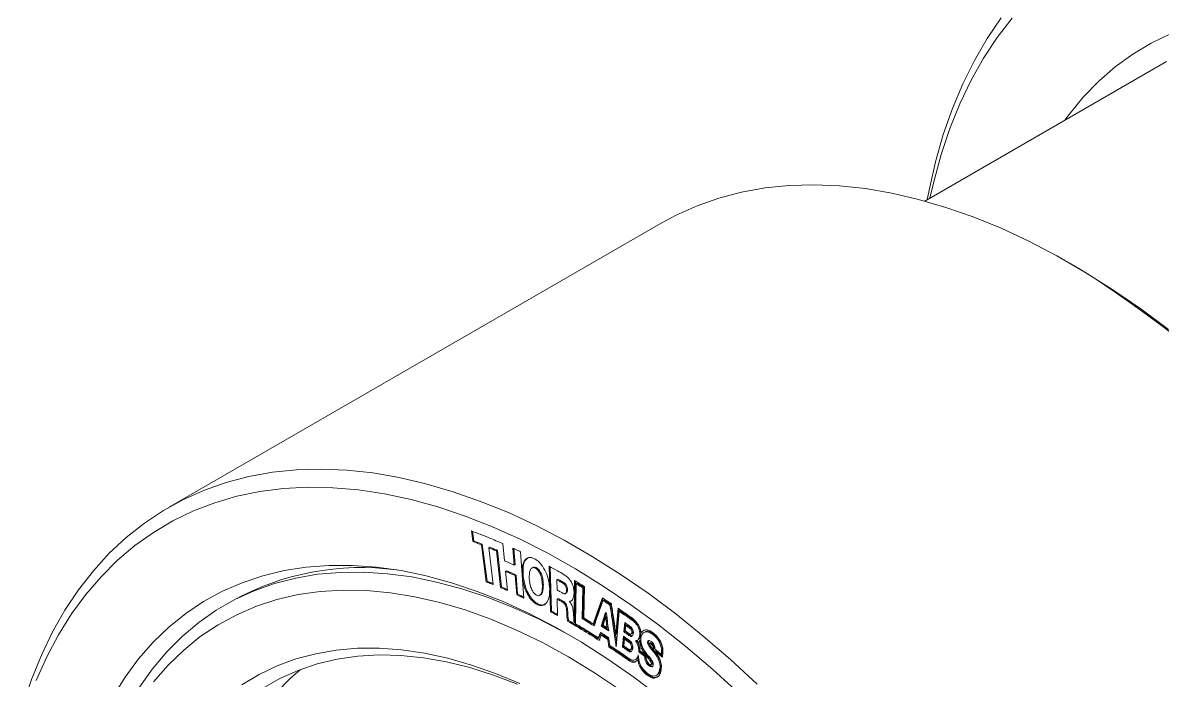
# Model space of a CAD drawing. Header units: inches. Extents: x 0.1 to 10.9, y 0 to 8.5.
# Drawn here: x 8.563 to 9.397, y 7.354 to 7.835 of the extents above; entities that cross this region are included whole.
import ezdxf

# ---------------------------------------------------------------- set-up
doc = ezdxf.new("R2010")
doc.units = ezdxf.units.IN
doc.header["$MEASUREMENT"] = 0

msp = doc.modelspace()

# ---------------------------------------------------------------- linework, layer by layer
at = {"color": 7, "linetype": 'Continuous', "lineweight": 0}
for p, q in [((9.40045, 7.80689), (9.22347, 7.70472)), ((9.03039, 7.68852), (8.66977, 7.48034)), ((9.33751, 7.6547), (9.33044, 7.65878)), ((8.89268, 7.45542), (8.89158, 7.46326)), ((8.89339, 7.45583), (8.89239, 7.46295)), ((8.89339, 7.45583), (8.89268, 7.45542)), ((8.89957, 7.45346), (8.89886, 7.45306)), ((8.90234, 7.42602), (8.89886, 7.45306)), ((8.90305, 7.42643), (8.89957, 7.45346)), ((8.90496, 7.4513), (8.90426, 7.4509)), ((8.90426, 7.4509), (8.90746, 7.42398)), ((8.91062, 7.44895), (8.90991, 7.44854)), ((8.91278, 7.42176), (8.90991, 7.44854)), ((8.91349, 7.42217), (8.91062, 7.44895)), ((8.91458, 7.4539), (8.9158, 7.44138)), ((8.92291, 7.43817), (8.92189, 7.4506)), ((8.92362, 7.43858), (8.92266, 7.45024)), ((8.92741, 7.44801), (8.92986, 7.41405)), ((8.91725, 7.43409), (8.91655, 7.43368)), ((8.91655, 7.43368), (8.91792, 7.41953)), ((8.92362, 7.43858), (8.92291, 7.43817)), ((8.92937, 7.43145), (8.92866, 7.43105)), ((8.93672, 7.43655), (8.93584, 7.43604)), ((8.93894, 7.43647), (8.93823, 7.43606)), ((8.94943, 7.40413), (8.94842, 7.43735)), ((8.95013, 7.40453), (8.94915, 7.43695)), ((8.90305, 7.42643), (8.90234, 7.42602)), ((8.92425, 7.43093), (8.92355, 7.43053)), ((8.92471, 7.41647), (8.92355, 7.43053)), ((8.92541, 7.41688), (8.92425, 7.43093)), ((8.94425, 7.42403), (8.94354, 7.42362)), ((8.95483, 7.42787), (8.95412, 7.42746)), ((8.95412, 7.42746), (8.95426, 7.42002)), ((8.95918, 7.42543), (8.95848, 7.42502)), ((8.96711, 7.42682), (8.96683, 7.39585)), ((8.96781, 7.4264), (8.96753, 7.39626)), ((8.96789, 7.39526), (8.96823, 7.42454)), ((8.96894, 7.42495), (8.96823, 7.42454)), ((8.91349, 7.42217), (8.91278, 7.42176)), ((8.92541, 7.41688), (8.92471, 7.41647)), ((8.94146, 7.41602), (8.94234, 7.41653)), ((8.96013, 7.41727), (8.96101, 7.41778)), ((8.96197, 7.42032), (8.96126, 7.41991)), ((8.9732, 7.42155), (8.97271, 7.39904)), ((8.97391, 7.42196), (8.9732, 7.42155)), ((8.97391, 7.42196), (8.97342, 7.39944)), ((8.97378, 7.39954), (8.97433, 7.42249)), ((8.71619, 7.41188), (8.71102, 7.40889)), ((8.94035, 7.40964), (8.93964, 7.40924)), ((8.95509, 7.41373), (8.95438, 7.41332)), ((8.95438, 7.41332), (8.9546, 7.4013)), ((8.95912, 7.41148), (8.95842, 7.41107)), ((8.96413, 7.412), (8.96343, 7.41159)), ((8.96343, 7.41159), (8.96343, 7.4115)), ((8.98865, 7.4127), (8.98794, 7.4123)), ((8.99372, 7.40938), (8.99301, 7.40897)), ((8.99888, 7.40665), (8.99733, 7.38728)), ((8.99952, 7.40621), (8.99804, 7.38769)), ((8.95013, 7.40453), (8.94943, 7.40413)), ((8.96211, 7.4031), (8.96141, 7.40269)), ((8.97342, 7.39944), (8.97271, 7.39904)), ((8.98969, 7.40338), (8.9866, 7.39357)), ((8.99016, 7.40306), (8.9873, 7.39398)), ((8.99053, 7.40058), (8.98982, 7.40017)), ((8.99759, 7.37831), (8.99974, 7.40444)), ((9.00045, 7.40485), (8.99974, 7.40444)), ((9.00937, 7.39864), (9.00866, 7.39824)), ((8.96272, 7.39754), (8.96201, 7.39713)), ((8.96753, 7.39626), (8.96683, 7.39585)), ((8.9815, 7.3956), (8.98079, 7.39519)), ((8.9873, 7.39398), (8.9866, 7.39357)), ((8.9915, 7.39281), (8.99079, 7.3924)), ((9.00316, 7.38932), (9.00379, 7.39606)), ((9.00387, 7.38973), (9.00316, 7.38932)), ((9.00387, 7.38973), (9.00442, 7.39562)), ((9.00461, 7.39392), (9.00423, 7.39004)), ((9.00531, 7.39433), (9.00461, 7.39392)), ((9.00834, 7.3922), (9.00763, 7.3918)), ((8.98609, 7.38894), (8.98447, 7.38501)), ((8.98518, 7.38542), (8.98447, 7.38501)), ((8.98507, 7.38305), (8.98651, 7.38695)), ((8.98652, 7.38867), (8.98518, 7.38542)), ((8.98721, 7.38736), (8.98651, 7.38695)), ((8.99206, 7.38418), (8.99135, 7.38377)), ((8.99135, 7.38377), (8.99217, 7.3784)), ((8.99295, 7.37941), (8.99194, 7.3851)), ((8.99206, 7.38418), (8.99287, 7.37881)), ((8.99804, 7.38769), (8.99733, 7.38728)), ((9.00286, 7.3861), (9.00214, 7.37834)), ((9.00349, 7.38566), (9.00284, 7.37875)), ((9.00362, 7.38403), (9.00315, 7.37904)), ((9.00433, 7.38444), (9.00362, 7.38403)), ((9.00787, 7.38195), (9.00717, 7.38154)), ((9.00816, 7.38672), (9.00745, 7.38631)), ((9.00838, 7.38772), (9.00927, 7.38823)), ((9.00972, 7.38913), (9.00902, 7.38872)), ((9.01285, 7.38299), (9.01373, 7.3835)), ((9.01541, 7.38689), (9.0147, 7.38648)), ((9.01558, 7.38357), (9.01487, 7.38316)), ((9.01646, 7.38923), (9.01576, 7.38882)), ((9.01868, 7.38941), (9.0178, 7.3889)), ((9.02129, 7.38209), (9.02058, 7.38168)), ((9.02233, 7.38125), (9.02162, 7.38084)), ((9.02513, 7.38774), (9.02443, 7.38734)), ((8.99287, 7.37881), (8.99217, 7.3784)), ((9.00284, 7.37875), (9.00214, 7.37834)), ((9.00749, 7.37548), (9.00678, 7.37507)), ((9.00794, 7.37635), (9.00883, 7.37686)), ((9.00947, 7.37812), (9.00877, 7.37772)), ((9.01477, 7.3751), (9.01407, 7.37469)), ((9.0193, 7.37356), (9.01859, 7.37315)), ((9.01859, 7.37315), (9.01943, 7.37211)), ((9.0193, 7.37356), (9.02014, 7.37252)), ((9.02408, 7.38056), (9.02338, 7.38015)), ((9.02533, 7.37688), (9.02462, 7.37648)), ((9.02545, 7.37804), (9.02474, 7.37763)), ((9.02617, 7.3745), (9.02546, 7.37409)), ((9.02649, 7.37549), (9.02578, 7.37509)), ((9.02578, 7.37509), (9.03141, 7.37078)), ((9.02649, 7.37549), (9.03147, 7.37169)), ((9.03133, 7.37341), (9.03062, 7.373)), ((9.00759, 7.36866), (9.00689, 7.36825)), ((9.01158, 7.36896), (9.01246, 7.36947)), ((9.01398, 7.36926), (9.01328, 7.36886)), ((9.0193, 7.37176), (9.0186, 7.37135)), ((9.02014, 7.37252), (9.01943, 7.37211)), ((9.02027, 7.37236), (9.01956, 7.37196)), ((9.02214, 7.36501), (9.02143, 7.3646)), ((9.02298, 7.36522), (9.02386, 7.36573)), ((9.02421, 7.36631), (9.0235, 7.36591)), ((9.01728, 7.36161), (9.01658, 7.3612)), ((9.02578, 7.35587), (9.02801, 7.35672)), ((9.02687, 7.35742), (9.02776, 7.35793)), ((9.03025, 7.36276), (9.02954, 7.36235)), ((9.02471, 7.35601), (9.024, 7.3556)), ((9.02578, 7.35587), (9.02508, 7.35546))]:
    msp.add_line(p, q, dxfattribs=at)
at = {"color": 7, "linetype": 'Continuous', "lineweight": 0, "flags": 128}
for points in [[(9.32587, 7.76384), (9.32901, 7.7681), (9.33947, 7.78082), (9.35074, 7.79242), (9.3628, 7.80289), (9.37561, 7.81218), (9.38915, 7.82028), (9.40337, 7.82717), (9.41824, 7.83282), (9.43372, 7.83723), (9.44977, 7.84037), (9.46634, 7.84225), (9.4834, 7.84286), (9.50091, 7.84219), (9.5188, 7.84025), (9.53705, 7.83705), (9.55559, 7.83258), (9.57439, 7.82687), (9.59339, 7.81993), (9.61254, 7.81177), (9.6318, 7.80242), (9.6511, 7.79191), (9.67042, 7.78025), (9.68968, 7.76748)], [(9.2252, 7.70572), (9.22656, 7.71275), (9.23131, 7.73348), (9.23701, 7.75338), (9.24366, 7.7724), (9.25123, 7.79049), (9.25971, 7.80762), (9.26908, 7.82375), (9.27933, 7.83885)], [(9.22721, 7.70689), (9.22994, 7.71884), (9.23538, 7.73876), (9.24177, 7.7578), (9.24909, 7.77594), (9.25732, 7.79312), (9.26644, 7.8093), (9.27644, 7.82446), (9.28729, 7.83855)], [(9.4018, 7.61059), (9.38151, 7.62572), (9.3611, 7.63979), (9.34062, 7.65276), (9.32012, 7.66459), (9.29964, 7.67527), (9.27923, 7.68477), (9.25894, 7.69306), (9.23882, 7.70013), (9.21891, 7.70595), (9.19927, 7.71053), (9.17992, 7.71383), (9.16093, 7.71587), (9.14234, 7.71662), (9.12418, 7.7161), (9.10651, 7.7143), (9.08936, 7.71123), (9.07277, 7.70689), (9.05679, 7.70129), (9.04144, 7.69445), (9.03039, 7.68852)], [(8.5632, 7.3355), (8.56953, 7.35436), (8.5768, 7.3723), (8.58499, 7.38928), (8.59408, 7.40526), (8.60404, 7.4202), (8.61486, 7.43407), (8.62651, 7.44683), (8.63896, 7.45845), (8.65218, 7.46892), (8.66614, 7.47819), (8.68082, 7.48626), (8.69616, 7.4931), (8.71215, 7.4987), (8.72874, 7.50304), (8.74589, 7.50612), (8.76356, 7.50792), (8.78172, 7.50844), (8.80031, 7.50768), (8.8193, 7.50565), (8.83864, 7.50234), (8.85829, 7.49777), (8.8782, 7.49194), (8.89832, 7.48488), (8.91861, 7.47659), (8.93901, 7.46709), (8.95949, 7.45641), (8.98, 7.44457), (9.00048, 7.43161), (9.02089, 7.41754), (9.04117, 7.40241), (9.0613, 7.38624), (9.0812, 7.36908), (9.10085, 7.35097)], [(9.08772, 7.34405), (9.0682, 7.36181), (9.04842, 7.3786), (9.02844, 7.3944), (9.0083, 7.40916), (8.98806, 7.42284), (8.96775, 7.43542), (8.94744, 7.44686), (8.92716, 7.45714), (8.90696, 7.46624), (8.8869, 7.47412), (8.86701, 7.48078), (8.84736, 7.48619), (8.82797, 7.49035), (8.80891, 7.49324), (8.79021, 7.49486), (8.77192, 7.4952), (8.75408, 7.49426), (8.73673, 7.49205), (8.71993, 7.48857), (8.7037, 7.48383), (8.68808, 7.47784), (8.67311, 7.47061), (8.65883, 7.46216), (8.64527, 7.45251), (8.63247, 7.44169), (8.62045, 7.42972), (8.60923, 7.41662), (8.59886, 7.40243), (8.58935, 7.38719), (8.58073, 7.37092), (8.57301, 7.35368)], [(8.62903, 7.34181), (8.63806, 7.35618), (8.64795, 7.36949), (8.65867, 7.3817), (8.6702, 7.39278), (8.6825, 7.40271), (8.69555, 7.41146), (8.70931, 7.419), (8.72373, 7.42531), (8.7388, 7.43038), (8.75445, 7.4342), (8.77066, 7.43674), (8.78737, 7.43802), (8.80456, 7.43802), (8.82216, 7.43674), (8.84013, 7.43419), (8.85843, 7.43037), (8.877, 7.4253), (8.8958, 7.41898), (8.91478, 7.41144), (8.93389, 7.40269), (8.95307, 7.39276), (8.97228, 7.38167), (8.99146, 7.36945), (9.01057, 7.35614), (9.02955, 7.34177)], [(8.64865, 7.34874), (8.65825, 7.36228), (8.6687, 7.37472), (8.67997, 7.38603), (8.69203, 7.39619), (8.70484, 7.40515), (8.71838, 7.41291), (8.73261, 7.41943), (8.74748, 7.4247), (8.76295, 7.42871), (8.779, 7.43144), (8.79556, 7.43288), (8.81259, 7.43304), (8.83006, 7.43191), (8.8479, 7.4295), (8.86608, 7.4258), (8.88454, 7.42084), (8.90323, 7.41463), (8.92211, 7.40718), (8.94111, 7.39851), (8.96019, 7.38864), (8.96629, 7.38525)], [(9.00072, 7.34673), (8.98172, 7.35944), (8.96267, 7.37102), (8.94363, 7.38143), (8.92463, 7.39065), (8.90575, 7.39864), (8.88702, 7.40538), (8.86851, 7.41086), (8.85026, 7.41506), (8.83233, 7.41797), (8.81477, 7.41957), (8.79762, 7.41987), (8.78094, 7.41887), (8.76477, 7.41656), (8.74916, 7.41295), (8.73415, 7.40806), (8.71979, 7.40189), (8.70611, 7.39447), (8.69315, 7.38582), (8.68096, 7.37595), (8.66956, 7.36491), (8.65898, 7.35271)], [(8.7236, 7.35053), (8.73611, 7.35806), (8.74931, 7.36439), (8.76316, 7.36949), (8.7776, 7.37334), (8.7926, 7.37594), (8.80811, 7.37728), (8.82409, 7.37735), (8.84049, 7.37615), (8.85725, 7.37368), (8.87433, 7.36997), (8.89168, 7.365), (8.90924, 7.35881), (8.92696, 7.3514)], [(8.92536, 7.35101), (8.90779, 7.35772), (8.89042, 7.36319), (8.8733, 7.3674), (8.85648, 7.37035), (8.84002, 7.37201), (8.82395, 7.3724), (8.80834, 7.3715), (8.79324, 7.36932), (8.77869, 7.36586), (8.76473, 7.36114), (8.75141, 7.35517), (8.73877, 7.34797)], [(8.74856, 7.34463), (8.75894, 7.35523), (8.76648, 7.36181)]]:
    msp.add_lwpolyline(points, dxfattribs=at)
at = {"color": 7, "linetype": 'Continuous', "lineweight": 0}
for centre, radius, start, end in [((8.85053, 6.89189), 0.905, 2.54888, 57.44574), ((8.81126, 7.23995), 0.19646, 82.44991, 118.93944)]:
    msp.add_arc(centre, radius, start, end, dxfattribs=at)
for points, knots in [([(8.89158, 7.46326), (8.89586, 7.46163), (8.9035, 7.4587), (8.9112, 7.45536), (8.91458, 7.4539)], [0, 0, 0, 0, 0.5599962, 1, 1, 1, 1]), ([(8.89886, 7.45306), (8.8977, 7.45351), (8.89564, 7.45431), (8.89359, 7.45508), (8.89268, 7.45542)], [0, 0, 0, 0, 0.56, 1, 1, 1, 1]), ([(8.89957, 7.45346), (8.89841, 7.45391), (8.89635, 7.45472), (8.89429, 7.45549), (8.89339, 7.45583)], [0, 0, 0, 0, 0.56, 1, 1, 1, 1]), ([(8.90991, 7.44854), (8.90885, 7.44899), (8.90697, 7.44978), (8.90509, 7.45056), (8.90426, 7.4509)], [0, 0, 0, 0, 0.56, 1, 1, 1, 1]), ([(8.91062, 7.44895), (8.90956, 7.4494), (8.90768, 7.45019), (8.90579, 7.45096), (8.90496, 7.4513)], [0, 0, 0, 0, 0.56, 1, 1, 1, 1]), ([(8.92189, 7.4506), (8.92292, 7.45012), (8.92476, 7.44927), (8.9266, 7.44839), (8.92741, 7.44801)], [0, 0, 0, 0, 0.56, 1, 1, 1, 1]), ([(8.9158, 7.44138), (8.91712, 7.44079), (8.9195, 7.43974), (8.92187, 7.43865), (8.92291, 7.43817)], [0, 0, 0, 0, 0.559999, 1, 1, 1, 1]), ([(8.92866, 7.43105), (8.92863, 7.43295), (8.92858, 7.43676), (8.92998, 7.44141), (8.93248, 7.44387), (8.93544, 7.44386), (8.93706, 7.44319), (8.93787, 7.44286)], [0, 0, 0, 0, 0.2517112, 0.5012489, 0.7491404, 0.8743388, 1, 1, 1, 1]), ([(8.92937, 7.43145), (8.92935, 7.43334), (8.92932, 7.4371), (8.93042, 7.44161), (8.93234, 7.44286), (8.93314, 7.44338)], [0, 0, 0, 0, 0.370771, 0.738341, 1, 1, 1, 1]), ([(8.93787, 7.44286), (8.93868, 7.44236), (8.9403, 7.44136), (8.94331, 7.43811), (8.94634, 7.43309), (8.94838, 7.42667), (8.94873, 7.42272), (8.94891, 7.42073)], [0, 0, 0, 0, 0.1241268, 0.2482148, 0.4977267, 0.7466819, 1, 1, 1, 1]), ([(8.92355, 7.43053), (8.92224, 7.43113), (8.9199, 7.4322), (8.91757, 7.43323), (8.91655, 7.43368)], [0, 0, 0, 0, 0.56, 1, 1, 1, 1]), ([(8.92425, 7.43093), (8.92294, 7.43153), (8.92061, 7.43261), (8.91828, 7.43364), (8.91725, 7.43409)], [0, 0, 0, 0, 0.56, 1, 1, 1, 1]), ([(8.94035, 7.40964), (8.93917, 7.41045), (8.9368, 7.41208), (8.93383, 7.41626), (8.93148, 7.42105), (8.92997, 7.42627), (8.92957, 7.42972), (8.92937, 7.43145)], [0, 0, 0, 0, 0.183374, 0.369768, 0.556532, 0.777124, 1, 1, 1, 1]), ([(8.93823, 7.43606), (8.9378, 7.43622), (8.93693, 7.43652), (8.93552, 7.43603), (8.93387, 7.43381), (8.93393, 7.43061), (8.93397, 7.42848)], [0, 0, 0, 0, 0.1222779, 0.2453821, 0.496392, 1, 1, 1, 1]), ([(8.93894, 7.43647), (8.9385, 7.43663), (8.93763, 7.43695), (8.93697, 7.43665), (8.93663, 7.4365)], [0, 0, 0, 0, 0.4984139, 1, 1, 1, 1]), ([(8.94354, 7.42362), (8.94345, 7.42474), (8.94327, 7.42695), (8.94261, 7.4304), (8.94118, 7.43333), (8.93958, 7.43521), (8.93868, 7.43578), (8.93823, 7.43606)], [0, 0, 0, 0, 0.258266, 0.511455, 0.751577, 0.875762, 1, 1, 1, 1]), ([(8.94425, 7.42403), (8.94416, 7.42515), (8.94398, 7.42736), (8.94331, 7.43081), (8.94189, 7.43374), (8.94029, 7.43562), (8.93939, 7.43619), (8.93894, 7.43647)], [0, 0, 0, 0, 0.258266, 0.511455, 0.751577, 0.875762, 1, 1, 1, 1]), ([(8.94842, 7.43735), (8.95045, 7.43625), (8.95408, 7.43428), (8.95771, 7.43223), (8.95931, 7.43133)], [0, 0, 0, 0, 0.559999, 1, 1, 1, 1]), ([(8.95931, 7.43133), (8.96047, 7.4305), (8.96275, 7.42885), (8.9654, 7.42494), (8.96658, 7.42107), (8.96668, 7.41893), (8.96672, 7.41785)], [0, 0, 0, 0, 0.2824215, 0.5589555, 0.7766485, 1, 1, 1, 1]), ([(8.90746, 7.42398), (8.90651, 7.42436), (8.9048, 7.42506), (8.90309, 7.42573), (8.90234, 7.42602)], [0, 0, 0, 0, 0.56, 1, 1, 1, 1]), ([(8.90737, 7.4247), (8.90668, 7.42498), (8.90524, 7.42557), (8.9038, 7.42614), (8.90305, 7.42643)], [0, 0, 0, 0, 0.479306, 1, 1, 1, 1]), ([(8.93964, 7.40924), (8.93847, 7.41004), (8.9361, 7.41167), (8.93312, 7.41585), (8.93077, 7.42064), (8.92926, 7.42586), (8.92886, 7.42931), (8.92866, 7.43105)], [0, 0, 0, 0, 0.183374, 0.369768, 0.556532, 0.777124, 1, 1, 1, 1]), ([(8.93397, 7.42848), (8.93417, 7.42628), (8.93447, 7.42298), (8.93643, 7.41895), (8.93795, 7.41697), (8.93882, 7.4164), (8.93926, 7.41611)], [0, 0, 0, 0, 0.503349, 0.754578, 0.877948, 1, 1, 1, 1]), ([(8.93926, 7.41611), (8.93969, 7.41596), (8.94055, 7.41565), (8.94195, 7.41614), (8.94356, 7.41839), (8.94355, 7.42152), (8.94354, 7.42362)], [0, 0, 0, 0, 0.122377, 0.246022, 0.496399, 1, 1, 1, 1]), ([(8.94225, 7.41648), (8.94226, 7.41648), (8.94297, 7.41668), (8.94419, 7.41896), (8.94422, 7.422), (8.94425, 7.42403)], [0, 0, 0, 0, 0.000615, 0.332485, 1, 1, 1, 1]), ([(8.95848, 7.42502), (8.95766, 7.42548), (8.95621, 7.4263), (8.95476, 7.4271), (8.95412, 7.42746)], [0, 0, 0, 0, 0.56, 1, 1, 1, 1]), ([(8.95918, 7.42543), (8.95837, 7.42589), (8.95692, 7.42671), (8.95547, 7.42751), (8.95483, 7.42787)], [0, 0, 0, 0, 0.56, 1, 1, 1, 1]), ([(8.96126, 7.41991), (8.96122, 7.42043), (8.96114, 7.42148), (8.9604, 7.42305), (8.95948, 7.42433), (8.95881, 7.42479), (8.95848, 7.42502)], [0, 0, 0, 0, 0.279059, 0.5630519, 0.7828402, 1, 1, 1, 1]), ([(8.96197, 7.42032), (8.96193, 7.42084), (8.96185, 7.42189), (8.96111, 7.42345), (8.96019, 7.42474), (8.95952, 7.4252), (8.95918, 7.42543)], [0, 0, 0, 0, 0.279059, 0.563052, 0.78284, 1, 1, 1, 1]), ([(8.97433, 7.42249), (8.97298, 7.4233), (8.97057, 7.42477), (8.96817, 7.42619), (8.96711, 7.42682)], [0, 0, 0, 0, 0.56, 1, 1, 1, 1]), ([(8.96823, 7.42454), (8.96916, 7.42398), (8.97082, 7.423), (8.97247, 7.42199), (8.9732, 7.42155)], [0, 0, 0, 0, 0.56, 1, 1, 1, 1]), ([(8.96894, 7.42495), (8.96987, 7.42439), (8.97152, 7.42341), (8.97318, 7.4224), (8.97391, 7.42196)], [0, 0, 0, 0, 0.56, 1, 1, 1, 1]), ([(8.91792, 7.41953), (8.91696, 7.41996), (8.91525, 7.42071), (8.91354, 7.42144), (8.91278, 7.42176)], [0, 0, 0, 0, 0.56, 1, 1, 1, 1]), ([(8.91785, 7.42028), (8.91715, 7.42059), (8.9157, 7.42123), (8.91424, 7.42185), (8.91349, 7.42217)], [0, 0, 0, 0, 0.481314, 1, 1, 1, 1]), ([(8.92986, 7.41405), (8.9289, 7.41451), (8.92718, 7.41533), (8.92546, 7.41612), (8.92471, 7.41647)], [0, 0, 0, 0, 0.56, 1, 1, 1, 1]), ([(8.92981, 7.41482), (8.9291, 7.41516), (8.92763, 7.41585), (8.92617, 7.41653), (8.92541, 7.41688)], [0, 0, 0, 0, 0.483661, 1, 1, 1, 1]), ([(8.94891, 7.42073), (8.94884, 7.41869), (8.94872, 7.41463), (8.94684, 7.41033), (8.94371, 7.40806), (8.94099, 7.40885), (8.93964, 7.40924)], [0, 0, 0, 0, 0.2839397, 0.5638477, 0.7842748, 1, 1, 1, 1]), ([(8.95426, 7.42002), (8.9551, 7.41955), (8.95661, 7.41871), (8.95812, 7.41786), (8.95879, 7.41748)], [0, 0, 0, 0, 0.56, 1, 1, 1, 1]), ([(8.95879, 7.41748), (8.95898, 7.41738), (8.95935, 7.41717), (8.96004, 7.41715), (8.96069, 7.41763), (8.96115, 7.41861), (8.96123, 7.41948), (8.96126, 7.41991)], [0, 0, 0, 0, 0.122933, 0.240353, 0.483884, 0.745582, 1, 1, 1, 1]), ([(8.96088, 7.4178), (8.96104, 7.41788), (8.96149, 7.41811), (8.96185, 7.41904), (8.96193, 7.4199), (8.96197, 7.42032)], [0, 0, 0, 0, 0.213673, 0.612383, 1, 1, 1, 1]), ([(8.96672, 7.41785), (8.96657, 7.41615), (8.96635, 7.4138), (8.9649, 7.41189), (8.96392, 7.41169), (8.96343, 7.41159)], [0, 0, 0, 0, 0.566635, 0.782477, 1, 1, 1, 1]), ([(8.94551, 7.40981), (8.94509, 7.40949), (8.94378, 7.40846), (8.94174, 7.40916), (8.94035, 7.40964)], [0, 0, 0, 0, 0.316941, 1, 1, 1, 1]), ([(8.95842, 7.41107), (8.95766, 7.41149), (8.95632, 7.41225), (8.95497, 7.413), (8.95438, 7.41332)], [0, 0, 0, 0, 0.56, 1, 1, 1, 1]), ([(8.95912, 7.41148), (8.95837, 7.4119), (8.95702, 7.41266), (8.95568, 7.41341), (8.95509, 7.41373)], [0, 0, 0, 0, 0.56, 1, 1, 1, 1]), ([(8.96141, 7.40269), (8.96136, 7.4041), (8.96128, 7.40622), (8.9604, 7.4089), (8.95963, 7.41009), (8.95905, 7.4107), (8.95863, 7.41094), (8.95842, 7.41107)], [0, 0, 0, 0, 0.496476, 0.746402, 0.827491, 0.909756, 1, 1, 1, 1]), ([(8.96211, 7.4031), (8.96206, 7.40451), (8.96199, 7.40663), (8.96111, 7.40931), (8.96033, 7.41049), (8.95976, 7.41111), (8.95934, 7.41135), (8.95912, 7.41148)], [0, 0, 0, 0, 0.496476, 0.746402, 0.827491, 0.909756, 1, 1, 1, 1]), ([(8.96343, 7.4115), (8.96403, 7.41067), (8.96526, 7.40901), (8.96607, 7.40556), (8.96625, 7.40333), (8.96636, 7.40196)], [0, 0, 0, 0, 0.276243, 0.557398, 1, 1, 1, 1]), ([(8.98743, 7.41425), (8.98679, 7.41249), (8.98551, 7.40897), (8.98329, 7.40262), (8.98174, 7.39801), (8.98079, 7.39519)], [0, 0, 0, 0, 0.279942, 0.559967, 1, 1, 1, 1]), ([(8.98144, 7.39362), (8.98262, 7.39714), (8.98472, 7.40343), (8.98696, 7.40959), (8.98794, 7.4123)], [0, 0, 0, 0, 0.559997, 1, 1, 1, 1]), ([(8.98789, 7.41395), (8.98733, 7.41243), (8.98613, 7.40915), (8.984, 7.40303), (8.98245, 7.39842), (8.9815, 7.3956)], [0, 0, 0, 0, 0.252085, 0.542943, 1, 1, 1, 1]), ([(8.994, 7.40994), (8.99277, 7.41075), (8.99059, 7.4122), (8.9884, 7.41362), (8.98743, 7.41425)], [0, 0, 0, 0, 0.56, 1, 1, 1, 1]), ([(8.98794, 7.4123), (8.98889, 7.41168), (8.99058, 7.41058), (8.99227, 7.40946), (8.99301, 7.40897)], [0, 0, 0, 0, 0.56, 1, 1, 1, 1]), ([(8.98865, 7.4127), (8.9896, 7.41209), (8.99129, 7.41099), (8.99298, 7.40987), (8.99372, 7.40938)], [0, 0, 0, 0, 0.56, 1, 1, 1, 1]), ([(8.99301, 7.40897), (8.99356, 7.40548), (8.99446, 7.39975), (8.99565, 7.39178), (8.99668, 7.38502), (8.99729, 7.38055), (8.99759, 7.37831)], [0, 0, 0, 0, 0.339981, 0.559979, 0.779995, 1, 1, 1, 1]), ([(8.99372, 7.40938), (8.99427, 7.40589), (8.99517, 7.40015), (8.99635, 7.39219), (8.99724, 7.38645), (8.99771, 7.38299), (8.99788, 7.38177)], [0, 0, 0, 0, 0.377714, 0.622129, 0.866565, 1, 1, 1, 1]), ([(8.99733, 7.38728), (8.99674, 7.3915), (8.9957, 7.39903), (8.99452, 7.4066), (8.994, 7.40994)], [0, 0, 0, 0, 0.560025, 1, 1, 1, 1]), ([(9.00824, 7.40017), (9.00649, 7.40139), (9.00338, 7.40358), (9.00026, 7.40571), (8.99888, 7.40665)], [0, 0, 0, 0, 0.559999, 1, 1, 1, 1]), ([(8.9546, 7.4013), (8.95364, 7.40184), (8.95191, 7.40279), (8.95018, 7.40372), (8.94943, 7.40413)], [0, 0, 0, 0, 0.56, 1, 1, 1, 1]), ([(8.95459, 7.40211), (8.95386, 7.40251), (8.95238, 7.40333), (8.95089, 7.40413), (8.95013, 7.40453)], [0, 0, 0, 0, 0.488715, 1, 1, 1, 1]), ([(8.96201, 7.39713), (8.96181, 7.3982), (8.96145, 7.40012), (8.96142, 7.4019), (8.96141, 7.40269)], [0, 0, 0, 0, 0.558063, 1, 1, 1, 1]), ([(8.96272, 7.39754), (8.96252, 7.39861), (8.96216, 7.40053), (8.96213, 7.40231), (8.96211, 7.4031)], [0, 0, 0, 0, 0.558063, 1, 1, 1, 1]), ([(8.96636, 7.40196), (8.9664, 7.40084), (8.96647, 7.39884), (8.96672, 7.39676), (8.96683, 7.39585)], [0, 0, 0, 0, 0.560259, 1, 1, 1, 1]), ([(8.97271, 7.39904), (8.97434, 7.39804), (8.97725, 7.39626), (8.98016, 7.39443), (8.98144, 7.39362)], [0, 0, 0, 0, 0.559999, 1, 1, 1, 1]), ([(8.97342, 7.39944), (8.97505, 7.39845), (8.9778, 7.39677), (8.98055, 7.39503), (8.98168, 7.39432)], [0, 0, 0, 0, 0.591756, 1, 1, 1, 1]), ([(8.98079, 7.39519), (8.97948, 7.39601), (8.97714, 7.39748), (8.97481, 7.39891), (8.97378, 7.39954)], [0, 0, 0, 0, 0.56, 1, 1, 1, 1]), ([(8.98982, 7.40017), (8.9895, 7.39905), (8.98892, 7.39704), (8.98826, 7.3951), (8.98797, 7.39425)], [0, 0, 0, 0, 0.56002, 1, 1, 1, 1]), ([(8.98969, 7.40338), (8.98983, 7.40329), (8.99007, 7.40312), (8.99032, 7.40296), (8.99043, 7.40289)], [0, 0, 0, 0, 0.56, 1, 1, 1, 1]), ([(8.99079, 7.3924), (8.99065, 7.39384), (8.99039, 7.3964), (8.98999, 7.39902), (8.98982, 7.40017)], [0, 0, 0, 0, 0.560087, 1, 1, 1, 1]), ([(8.99043, 7.40289), (8.99071, 7.40049), (8.99121, 7.39621), (8.99179, 7.39189), (8.99205, 7.38999)], [0, 0, 0, 0, 0.5600408, 1, 1, 1, 1]), ([(8.9915, 7.39281), (8.99135, 7.39424), (8.99109, 7.39681), (8.9907, 7.39943), (8.99053, 7.40058)], [0, 0, 0, 0, 0.560087, 1, 1, 1, 1]), ([(8.99974, 7.40444), (9.00141, 7.4033), (9.00439, 7.40125), (9.00736, 7.39916), (9.00866, 7.39824)], [0, 0, 0, 0, 0.5599994, 1, 1, 1, 1]), ([(9.00045, 7.40485), (9.00212, 7.4037), (9.00509, 7.40166), (9.00806, 7.39957), (9.00937, 7.39864)], [0, 0, 0, 0, 0.5599994, 1, 1, 1, 1]), ([(9.01576, 7.38882), (9.01551, 7.39007), (9.01503, 7.39257), (9.01228, 7.397), (9.00977, 7.39897), (9.00824, 7.40017)], [0, 0, 0, 0, 0.280169, 0.55989, 1, 1, 1, 1]), ([(9.00866, 7.39824), (9.00967, 7.3975), (9.01168, 7.39602), (9.01407, 7.39255), (9.01489, 7.38911), (9.01476, 7.38736), (9.0147, 7.38648)], [0, 0, 0, 0, 0.280717, 0.55894, 0.779153, 1, 1, 1, 1]), ([(9.00937, 7.39864), (9.01038, 7.3979), (9.01238, 7.39643), (9.01477, 7.39296), (9.0156, 7.38952), (9.01547, 7.38777), (9.01541, 7.38689)], [0, 0, 0, 0, 0.280717, 0.55894, 0.779153, 1, 1, 1, 1]), ([(8.98507, 7.38305), (8.98077, 7.38579), (8.97309, 7.39067), (8.9654, 7.39515), (8.96201, 7.39713)], [0, 0, 0, 0, 0.559995, 1, 1, 1, 1]), ([(8.98578, 7.38346), (8.98148, 7.38619), (8.9738, 7.39108), (8.9661, 7.39556), (8.96272, 7.39754)], [0, 0, 0, 0, 0.559995, 1, 1, 1, 1]), ([(8.98447, 7.38501), (8.98138, 7.38698), (8.97585, 7.39049), (8.97032, 7.3938), (8.96789, 7.39526)], [0, 0, 0, 0, 0.559998, 1, 1, 1, 1]), ([(8.99205, 7.38999), (8.99103, 7.39066), (8.98922, 7.39187), (8.9874, 7.39305), (8.9866, 7.39357)], [0, 0, 0, 0, 0.56, 1, 1, 1, 1]), ([(8.99192, 7.39095), (8.99118, 7.39144), (8.98964, 7.39246), (8.9881, 7.39346), (8.9873, 7.39398)], [0, 0, 0, 0, 0.4805102, 1, 1, 1, 1]), ([(8.98797, 7.39425), (8.9885, 7.39391), (8.98944, 7.39329), (8.99038, 7.39267), (8.99079, 7.3924)], [0, 0, 0, 0, 0.56, 1, 1, 1, 1]), ([(9.00379, 7.39606), (9.00461, 7.3955), (9.00606, 7.39448), (9.00751, 7.39346), (9.00815, 7.393)], [0, 0, 0, 0, 0.56, 1, 1, 1, 1]), ([(9.00816, 7.38672), (9.00736, 7.38729), (9.00593, 7.3883), (9.0045, 7.38929), (9.00387, 7.38973)], [0, 0, 0, 0, 0.56, 1, 1, 1, 1]), ([(9.00423, 7.39004), (9.00479, 7.38965), (9.00579, 7.38895), (9.00679, 7.38824), (9.00723, 7.38793)], [0, 0, 0, 0, 0.56, 1, 1, 1, 1]), ([(9.00763, 7.3918), (9.00707, 7.39219), (9.00606, 7.39291), (9.00505, 7.39361), (9.00461, 7.39392)], [0, 0, 0, 0, 0.56, 1, 1, 1, 1]), ([(9.00834, 7.3922), (9.00777, 7.3926), (9.00677, 7.39331), (9.00576, 7.39402), (9.00531, 7.39433)], [0, 0, 0, 0, 0.56, 1, 1, 1, 1]), ([(9.00902, 7.38872), (9.00901, 7.38902), (9.009, 7.38961), (9.00866, 7.39052), (9.00819, 7.39131), (9.00782, 7.39163), (9.00763, 7.3918)], [0, 0, 0, 0, 0.2840805, 0.5663946, 0.7826164, 1, 1, 1, 1]), ([(9.00815, 7.393), (9.00841, 7.39279), (9.00892, 7.39237), (9.00951, 7.39139), (9.00994, 7.39029), (9.01018, 7.38909), (9.01012, 7.38837), (9.01009, 7.38801)], [0, 0, 0, 0, 0.180067, 0.357458, 0.543225, 0.771377, 1, 1, 1, 1]), ([(9.00972, 7.38913), (9.00972, 7.38943), (9.00971, 7.39002), (9.00937, 7.39093), (9.0089, 7.39172), (9.00853, 7.39204), (9.00834, 7.3922)], [0, 0, 0, 0, 0.2840805, 0.5663946, 0.7826164, 1, 1, 1, 1]), ([(9.02453, 7.38859), (9.02356, 7.38925), (9.02162, 7.39056), (9.01823, 7.39113), (9.01669, 7.3897), (9.01576, 7.38882)], [0, 0, 0, 0, 0.280815, 0.561135, 1, 1, 1, 1]), ([(9.01874, 7.38911), (9.01909, 7.38939), (9.02003, 7.39013), (9.02243, 7.38955), (9.02423, 7.38835), (9.02513, 7.38774)], [0, 0, 0, 0, 0.229637, 0.613484, 1, 1, 1, 1]), ([(8.99194, 7.3851), (8.99085, 7.38583), (8.9889, 7.38712), (8.98695, 7.38839), (8.98609, 7.38894)], [0, 0, 0, 0, 0.56, 1, 1, 1, 1]), ([(8.98651, 7.38695), (8.98741, 7.38636), (8.98903, 7.38531), (8.99064, 7.38424), (8.99135, 7.38377)], [0, 0, 0, 0, 0.56, 1, 1, 1, 1]), ([(8.98721, 7.38736), (8.98812, 7.38677), (8.98973, 7.38572), (8.99135, 7.38465), (8.99206, 7.38418)], [0, 0, 0, 0, 0.56, 1, 1, 1, 1]), ([(9.00286, 7.3861), (9.00375, 7.38549), (9.00532, 7.38439), (9.0069, 7.38327), (9.00759, 7.38278)], [0, 0, 0, 0, 0.56, 1, 1, 1, 1]), ([(9.00745, 7.38631), (9.00665, 7.38688), (9.00522, 7.38789), (9.00379, 7.38889), (9.00316, 7.38932)], [0, 0, 0, 0, 0.56, 1, 1, 1, 1]), ([(9.00717, 7.38154), (9.00651, 7.38201), (9.00532, 7.38284), (9.00414, 7.38367), (9.00362, 7.38403)], [0, 0, 0, 0, 0.56, 1, 1, 1, 1]), ([(9.00787, 7.38195), (9.00721, 7.38241), (9.00603, 7.38325), (9.00485, 7.38408), (9.00433, 7.38444)], [0, 0, 0, 0, 0.56, 1, 1, 1, 1]), ([(9.00877, 7.37772), (9.00876, 7.37808), (9.00876, 7.37881), (9.0084, 7.37994), (9.00786, 7.38094), (9.0074, 7.38134), (9.00717, 7.38154)], [0, 0, 0, 0, 0.2879816, 0.5730799, 0.7862739, 1, 1, 1, 1]), ([(9.00723, 7.38793), (9.00748, 7.38781), (9.00797, 7.38756), (9.00852, 7.38775), (9.00889, 7.38814), (9.00897, 7.38853), (9.00902, 7.38872)], [0, 0, 0, 0, 0.275857, 0.554636, 0.777964, 1, 1, 1, 1]), ([(9.01009, 7.38801), (9.01001, 7.38758), (9.00987, 7.38673), (9.00921, 7.38605), (9.00837, 7.38583), (9.00776, 7.38615), (9.00745, 7.38631)], [0, 0, 0, 0, 0.289273, 0.57497, 0.788095, 1, 1, 1, 1]), ([(9.00759, 7.38278), (9.00779, 7.38262), (9.00817, 7.38232), (9.00882, 7.38145), (9.00939, 7.38014), (9.00971, 7.37857), (9.00967, 7.37761), (9.00966, 7.37713)], [0, 0, 0, 0, 0.121498, 0.237397, 0.476811, 0.737119, 1, 1, 1, 1]), ([(9.00947, 7.37812), (9.00947, 7.37849), (9.00946, 7.37922), (9.00911, 7.38035), (9.00856, 7.38134), (9.0081, 7.38175), (9.00787, 7.38195)], [0, 0, 0, 0, 0.2879816, 0.5730799, 0.7862739, 1, 1, 1, 1]), ([(9.00941, 7.38641), (9.00929, 7.38638), (9.00893, 7.38627), (9.00847, 7.38654), (9.00816, 7.38672)], [0, 0, 0, 0, 0.325868, 1, 1, 1, 1]), ([(9.00917, 7.3882), (9.00919, 7.3882), (9.00937, 7.38824), (9.00959, 7.38856), (9.00968, 7.38894), (9.00972, 7.38913)], [0, 0, 0, 0, 0.066003, 0.534356, 1, 1, 1, 1]), ([(9.0147, 7.38648), (9.01444, 7.38534), (9.01398, 7.38331), (9.01233, 7.38291), (9.01161, 7.38274)], [0, 0, 0, 0, 0.560931, 1, 1, 1, 1]), ([(9.01161, 7.38274), (9.0121, 7.38202), (9.01309, 7.38059), (9.01402, 7.37766), (9.01405, 7.37581), (9.01407, 7.37469)], [0, 0, 0, 0, 0.278971, 0.559835, 1, 1, 1, 1]), ([(9.01232, 7.38315), (9.01281, 7.38243), (9.0138, 7.381), (9.01473, 7.37807), (9.01476, 7.37622), (9.01477, 7.3751)], [0, 0, 0, 0, 0.278971, 0.559835, 1, 1, 1, 1]), ([(9.01344, 7.38154), (9.01378, 7.38175), (9.01437, 7.38214), (9.01472, 7.38285), (9.01487, 7.38316)], [0, 0, 0, 0, 0.560565, 1, 1, 1, 1]), ([(9.01484, 7.3755), (9.01481, 7.37658), (9.01477, 7.37851), (9.01385, 7.38061), (9.01344, 7.38154)], [0, 0, 0, 0, 0.559055, 1, 1, 1, 1]), ([(9.01541, 7.38689), (9.01519, 7.38568), (9.01492, 7.38413), (9.01379, 7.38376), (9.01353, 7.38367)], [0, 0, 0, 0, 0.772856, 1, 1, 1, 1]), ([(9.01487, 7.38316), (9.01486, 7.38228), (9.01482, 7.38052), (9.01601, 7.37685), (9.01761, 7.37455), (9.01859, 7.37315)], [0, 0, 0, 0, 0.279498, 0.560233, 1, 1, 1, 1]), ([(9.01558, 7.38357), (9.01556, 7.38269), (9.01552, 7.38093), (9.01672, 7.37726), (9.01832, 7.37496), (9.0193, 7.37356)], [0, 0, 0, 0, 0.279498, 0.560233, 1, 1, 1, 1]), ([(9.02005, 7.37301), (9.01929, 7.37403), (9.01778, 7.37608), (9.01624, 7.37937), (9.01553, 7.38241), (9.01563, 7.38401), (9.01568, 7.38481)], [0, 0, 0, 0, 0.280165, 0.559796, 0.779918, 1, 1, 1, 1]), ([(9.01568, 7.38481), (9.01594, 7.38596), (9.01647, 7.38826), (9.01884, 7.38965), (9.0217, 7.3892), (9.02351, 7.38796), (9.02443, 7.38734)], [0, 0, 0, 0, 0.279309, 0.558512, 0.778491, 1, 1, 1, 1]), ([(9.02326, 7.38222), (9.02291, 7.38246), (9.02223, 7.38295), (9.02129, 7.38305), (9.02077, 7.38248), (9.02065, 7.38195), (9.02058, 7.38168)], [0, 0, 0, 0, 0.280302, 0.559191, 0.779119, 1, 1, 1, 1]), ([(9.02058, 7.38168), (9.02058, 7.38135), (9.02058, 7.38069), (9.02125, 7.37918), (9.02296, 7.37701), (9.02446, 7.37526), (9.02546, 7.37409)], [0, 0, 0, 0, 0.124527, 0.249361, 0.4993, 1, 1, 1, 1]), ([(9.02158, 7.38289), (9.02156, 7.38288), (9.02138, 7.38271), (9.02134, 7.38238), (9.02129, 7.38209)], [0, 0, 0, 0, 0.092034, 1, 1, 1, 1]), ([(9.02129, 7.38209), (9.02129, 7.38176), (9.02128, 7.3811), (9.02195, 7.37959), (9.02366, 7.37742), (9.02517, 7.37567), (9.02617, 7.3745)], [0, 0, 0, 0, 0.124527, 0.249361, 0.4993, 1, 1, 1, 1]), ([(9.02233, 7.38125), (9.02246, 7.3813), (9.02274, 7.38139), (9.02338, 7.38107), (9.02382, 7.38075), (9.02408, 7.38056)], [0, 0, 0, 0, 0.277411, 0.559641, 1, 1, 1, 1]), ([(9.0258, 7.37671), (9.02585, 7.37722), (9.02594, 7.37823), (9.02538, 7.38001), (9.02433, 7.38136), (9.02361, 7.38193), (9.02326, 7.38222)], [0, 0, 0, 0, 0.280337, 0.559042, 0.779078, 1, 1, 1, 1]), ([(9.02443, 7.38734), (9.02559, 7.38634), (9.02792, 7.38435), (9.03009, 7.37995), (9.03089, 7.37607), (9.03071, 7.37403), (9.03062, 7.373)], [0, 0, 0, 0, 0.279319, 0.558036, 0.778619, 1, 1, 1, 1]), ([(9.03141, 7.37078), (9.03161, 7.37236), (9.03199, 7.37552), (9.03094, 7.38095), (9.02796, 7.38574), (9.02567, 7.38764), (9.02453, 7.38859)], [0, 0, 0, 0, 0.2809451, 0.5600687, 0.7795155, 1, 1, 1, 1]), ([(9.02513, 7.38774), (9.0263, 7.38675), (9.02862, 7.38475), (9.0308, 7.38036), (9.03159, 7.37647), (9.03142, 7.37443), (9.03133, 7.37341)], [0, 0, 0, 0, 0.279319, 0.558036, 0.778619, 1, 1, 1, 1]), ([(8.99217, 7.3784), (8.99492, 7.37655), (8.99983, 7.37324), (9.00473, 7.36977), (9.00689, 7.36825)], [0, 0, 0, 0, 0.559998, 1, 1, 1, 1]), ([(8.99287, 7.37881), (8.99563, 7.37695), (9.00054, 7.37365), (9.00544, 7.37018), (9.00759, 7.36866)], [0, 0, 0, 0, 0.559998, 1, 1, 1, 1]), ([(9.00601, 7.37041), (9.00358, 7.37212), (8.99923, 7.37518), (8.99487, 7.37811), (8.99295, 7.37941)], [0, 0, 0, 0, 0.5599985, 1, 1, 1, 1]), ([(9.00678, 7.37507), (9.00592, 7.37568), (9.00437, 7.37678), (9.00282, 7.37786), (9.00214, 7.37834)], [0, 0, 0, 0, 0.56, 1, 1, 1, 1]), ([(9.00749, 7.37548), (9.00662, 7.37609), (9.00508, 7.37719), (9.00352, 7.37827), (9.00284, 7.37875)], [0, 0, 0, 0, 0.56, 1, 1, 1, 1]), ([(9.00315, 7.37904), (9.0038, 7.37858), (9.00497, 7.37777), (9.00614, 7.37694), (9.00665, 7.37657)], [0, 0, 0, 0, 0.56, 1, 1, 1, 1]), ([(9.00665, 7.37657), (9.00695, 7.37643), (9.00755, 7.37613), (9.0082, 7.37645), (9.00861, 7.37698), (9.00871, 7.37747), (9.00877, 7.37772)], [0, 0, 0, 0, 0.271188, 0.548675, 0.775446, 1, 1, 1, 1]), ([(9.00966, 7.37713), (9.00958, 7.37671), (9.00941, 7.37587), (9.00882, 7.37497), (9.00808, 7.37462), (9.00736, 7.37472), (9.00698, 7.37495), (9.00678, 7.37507)], [0, 0, 0, 0, 0.260963, 0.521228, 0.762475, 0.879022, 1, 1, 1, 1]), ([(9.00859, 7.37508), (9.00841, 7.3751), (9.00807, 7.37512), (9.00769, 7.37536), (9.00749, 7.37548)], [0, 0, 0, 0, 0.490673, 1, 1, 1, 1]), ([(9.00872, 7.37686), (9.00878, 7.37688), (9.00904, 7.37695), (9.00931, 7.37741), (9.00942, 7.37789), (9.00947, 7.37812)], [0, 0, 0, 0, 0.1449196, 0.5745596, 1, 1, 1, 1]), ([(9.01407, 7.37469), (9.01491, 7.37407), (9.01642, 7.37296), (9.01793, 7.37184), (9.0186, 7.37135)], [0, 0, 0, 0, 0.56, 1, 1, 1, 1]), ([(9.01477, 7.3751), (9.01562, 7.37448), (9.01713, 7.37337), (9.01864, 7.37225), (9.0193, 7.37176)], [0, 0, 0, 0, 0.56, 1, 1, 1, 1]), ([(9.01943, 7.37211), (9.01857, 7.37275), (9.01704, 7.37389), (9.01551, 7.37501), (9.01484, 7.3755)], [0, 0, 0, 0, 0.56, 1, 1, 1, 1]), ([(9.02471, 7.36516), (9.02473, 7.36548), (9.02475, 7.36614), (9.02423, 7.36767), (9.02262, 7.37007), (9.02108, 7.37183), (9.02005, 7.37301)], [0, 0, 0, 0, 0.124964, 0.250298, 0.499482, 1, 1, 1, 1]), ([(9.02162, 7.38084), (9.02176, 7.38089), (9.02203, 7.38099), (9.02267, 7.38066), (9.02311, 7.38034), (9.02338, 7.38015)], [0, 0, 0, 0, 0.277411, 0.559641, 1, 1, 1, 1]), ([(9.02462, 7.37648), (9.02402, 7.37726), (9.02318, 7.37834), (9.02211, 7.37978), (9.02178, 7.38049), (9.02162, 7.38084)], [0, 0, 0, 0, 0.562423, 0.782744, 1, 1, 1, 1]), ([(9.02338, 7.38015), (9.02358, 7.37998), (9.02399, 7.37963), (9.02447, 7.37893), (9.0247, 7.37822), (9.02473, 7.37783), (9.02474, 7.37763)], [0, 0, 0, 0, 0.28056, 0.560545, 0.777891, 1, 1, 1, 1]), ([(9.02408, 7.38056), (9.02429, 7.38039), (9.02469, 7.38004), (9.02518, 7.37934), (9.02541, 7.37863), (9.02543, 7.37824), (9.02545, 7.37804)], [0, 0, 0, 0, 0.28056, 0.560545, 0.777891, 1, 1, 1, 1]), ([(9.02474, 7.37763), (9.02473, 7.37741), (9.0247, 7.37701), (9.02465, 7.37664), (9.02462, 7.37648)], [0, 0, 0, 0, 0.55994, 1, 1, 1, 1]), ([(9.02545, 7.37804), (9.02543, 7.37782), (9.02541, 7.37742), (9.02535, 7.37705), (9.02533, 7.37688)], [0, 0, 0, 0, 0.55994, 1, 1, 1, 1]), ([(9.02546, 7.37409), (9.02621, 7.37306), (9.02771, 7.371), (9.02918, 7.36769), (9.02978, 7.36468), (9.02962, 7.36313), (9.02954, 7.36235)], [0, 0, 0, 0, 0.280158, 0.559724, 0.779862, 1, 1, 1, 1]), ([(9.02591, 7.37493), (9.02589, 7.37496), (9.02585, 7.37501), (9.0258, 7.37506), (9.02578, 7.37509)], [0, 0, 0, 0, 0.559999, 1, 1, 1, 1]), ([(9.03062, 7.373), (9.02972, 7.3737), (9.02812, 7.37494), (9.02651, 7.37617), (9.0258, 7.37671)], [0, 0, 0, 0, 0.56, 1, 1, 1, 1]), ([(9.03039, 7.36105), (9.03053, 7.36222), (9.03081, 7.36455), (9.03003, 7.36854), (9.02811, 7.37211), (9.02664, 7.37399), (9.02591, 7.37493)], [0, 0, 0, 0, 0.280176, 0.55886, 0.779294, 1, 1, 1, 1]), ([(9.02617, 7.3745), (9.02692, 7.37347), (9.02841, 7.37141), (9.02988, 7.3681), (9.03049, 7.36509), (9.03033, 7.36354), (9.03025, 7.36276)], [0, 0, 0, 0, 0.280158, 0.559724, 0.779862, 1, 1, 1, 1]), ([(9.01374, 7.37249), (9.01345, 7.37155), (9.01287, 7.36967), (9.01087, 7.3684), (9.00837, 7.36888), (9.0068, 7.3699), (9.00601, 7.37041)], [0, 0, 0, 0, 0.280371, 0.559283, 0.779478, 1, 1, 1, 1]), ([(9.00689, 7.36825), (9.00762, 7.36784), (9.0091, 7.36701), (9.01158, 7.36686), (9.01263, 7.3681), (9.01328, 7.36886)], [0, 0, 0, 0, 0.28053, 0.561717, 1, 1, 1, 1]), ([(9.00759, 7.36866), (9.00834, 7.36823), (9.00983, 7.36736), (9.01113, 7.36745), (9.01178, 7.3675)], [0, 0, 0, 0, 0.499416, 1, 1, 1, 1]), ([(9.0139, 7.3716), (9.01376, 7.37112), (9.01347, 7.37012), (9.01266, 7.36981), (9.01224, 7.36965)], [0, 0, 0, 0, 0.4821812, 1, 1, 1, 1]), ([(9.01328, 7.36886), (9.01359, 7.36736), (9.01414, 7.36468), (9.01583, 7.36227), (9.01658, 7.3612)], [0, 0, 0, 0, 0.558837, 1, 1, 1, 1]), ([(9.02033, 7.35905), (9.01925, 7.35996), (9.01709, 7.36178), (9.01415, 7.36689), (9.0139, 7.37036), (9.01374, 7.37249)], [0, 0, 0, 0, 0.281053, 0.560768, 1, 1, 1, 1]), ([(9.01398, 7.36926), (9.0143, 7.36777), (9.01485, 7.36509), (9.01654, 7.36268), (9.01728, 7.36161)], [0, 0, 0, 0, 0.558837, 1, 1, 1, 1]), ([(9.0186, 7.37135), (9.01856, 7.37073), (9.01849, 7.36949), (9.01901, 7.36743), (9.02015, 7.36568), (9.02101, 7.36496), (9.02143, 7.3646)], [0, 0, 0, 0, 0.280309, 0.55964, 0.779255, 1, 1, 1, 1]), ([(9.0193, 7.37176), (9.01927, 7.37114), (9.0192, 7.3699), (9.01971, 7.36784), (9.02086, 7.36608), (9.02171, 7.36537), (9.02214, 7.36501)], [0, 0, 0, 0, 0.280309, 0.55964, 0.779255, 1, 1, 1, 1]), ([(9.02082, 7.36682), (9.02049, 7.36729), (9.01982, 7.36822), (9.01944, 7.37012), (9.01951, 7.37126), (9.01956, 7.37196)], [0, 0, 0, 0, 0.278177, 0.558812, 1, 1, 1, 1]), ([(9.01956, 7.37196), (9.02039, 7.37089), (9.02154, 7.36941), (9.02297, 7.36739), (9.02333, 7.3664), (9.0235, 7.36591)], [0, 0, 0, 0, 0.56302, 0.783582, 1, 1, 1, 1]), ([(9.02027, 7.37236), (9.02109, 7.3713), (9.02225, 7.36982), (9.02368, 7.3678), (9.02403, 7.36681), (9.02421, 7.36631)], [0, 0, 0, 0, 0.56302, 0.783582, 1, 1, 1, 1]), ([(9.0235, 7.36591), (9.0234, 7.36566), (9.02324, 7.3653), (9.02278, 7.36517), (9.02223, 7.36531), (9.02154, 7.36596), (9.02106, 7.36654), (9.02082, 7.36682)], [0, 0, 0, 0, 0.250651, 0.375639, 0.501808, 0.751014, 1, 1, 1, 1]), ([(9.02143, 7.3646), (9.02185, 7.36432), (9.02267, 7.36374), (9.02382, 7.36356), (9.02449, 7.36419), (9.02464, 7.36483), (9.02471, 7.36516)], [0, 0, 0, 0, 0.280321, 0.559422, 0.779159, 1, 1, 1, 1]), ([(9.02214, 7.36501), (9.02255, 7.36473), (9.02336, 7.36419), (9.02434, 7.36392), (9.02463, 7.36421), (9.02467, 7.36426)], [0, 0, 0, 0, 0.457254, 0.912519, 1, 1, 1, 1]), ([(9.02421, 7.36631), (9.02412, 7.36605), (9.02402, 7.36576), (9.02378, 7.3657), (9.02377, 7.36569)], [0, 0, 0, 0, 0.942884, 1, 1, 1, 1]), ([(9.01658, 7.3612), (9.01791, 7.35976), (9.0203, 7.35717), (9.02287, 7.35608), (9.024, 7.3556)], [0, 0, 0, 0, 0.558, 1, 1, 1, 1]), ([(9.01728, 7.36161), (9.01862, 7.36017), (9.021, 7.35758), (9.02358, 7.35649), (9.02471, 7.35601)], [0, 0, 0, 0, 0.558, 1, 1, 1, 1]), ([(9.02954, 7.36235), (9.02925, 7.36111), (9.02867, 7.35864), (9.02635, 7.35679), (9.02329, 7.35709), (9.02132, 7.3584), (9.02033, 7.35905)], [0, 0, 0, 0, 0.27979, 0.5587738, 0.7786073, 1, 1, 1, 1]), ([(9.02508, 7.35546), (9.02627, 7.3557), (9.02843, 7.35613), (9.02946, 7.35827), (9.02991, 7.35923)], [0, 0, 0, 0, 0.55448, 1, 1, 1, 1]), ([(9.03025, 7.36276), (9.03, 7.36146), (9.02958, 7.35931), (9.0281, 7.35846), (9.02751, 7.35813)], [0, 0, 0, 0, 0.6041001, 1, 1, 1, 1]), ([(9.02991, 7.35923), (9.03001, 7.35956), (9.03018, 7.36015), (9.03032, 7.36077), (9.03039, 7.36105)], [0, 0, 0, 0, 0.559129, 1, 1, 1, 1]), ([(9.024, 7.3556), (9.02421, 7.35557), (9.02457, 7.35551), (9.02492, 7.35548), (9.02508, 7.35546)], [0, 0, 0, 0, 0.560542, 1, 1, 1, 1]), ([(9.02471, 7.35601), (9.02491, 7.35598), (9.02528, 7.35592), (9.02563, 7.35588), (9.02578, 7.35587)], [0, 0, 0, 0, 0.560542, 1, 1, 1, 1])]:
    msp.add_open_spline(points, degree=3, knots=knots, dxfattribs=at)

doc.saveas('drawing.dxf')
